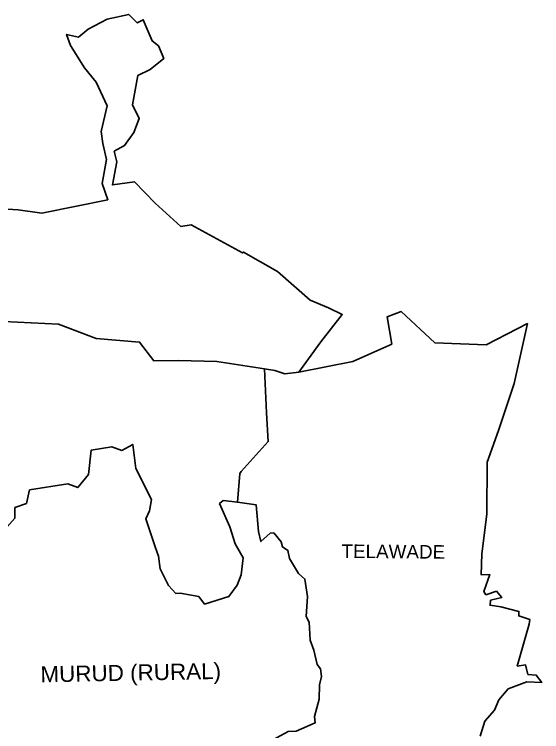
# Model space of a CAD drawing. Header units: metres. Extents: x 0 to 561379, y 0 to 4092696.
# Drawn here: x 283799 to 287372, y 2028395 to 2033251 of the extents above; entities that cross this region are included whole.
import ezdxf

# ---------------------------------------------------------------- set-up
doc = ezdxf.new("R2010")
doc.units = ezdxf.units.M
doc.layers.add('village', color=32, linetype='Continuous')
doc.layers.add('VILLAGE NAME', color=250, linetype='Continuous')
doc.styles.get("Standard").update_dxf_attribs({"font": 'calibri.ttf'})

msp = doc.modelspace()

# ---------------------------------------------------------------- linework, layer by layer
at = {"layer": 'village'}
for points in [[(283715.3, 2031934.9, 0), (283826.1, 2031927.2, 0), (283986.5, 2031905, 0), (284431.7, 2031995.4, 0), (284393.5, 2032105.7, 0), (284423.9, 2032267.1, 0), (284397.9, 2032376.3, 0), (284387.1, 2032456.7, 0), (284429.3, 2032630.5, 0), (284353.7, 2032791.3, 0), (284274.2, 2032889.6, 0), (284179.8, 2033039.1, 0), (284153.1, 2033115.4, 0), (284233.3, 2033096.7, 0), (284299.1, 2033151.6, 0), (284428, 2033218.3, 0), (284574.5, 2033250.8, 0), (284632, 2033192.3, 0), (284673.1, 2033214, 0), (284732.8, 2033071.1, 0), (284775.7, 2033037.5, 0), (284811.1, 2032951.7, 0), (284720.7, 2032878.4, 0), (284636.2, 2032837.6, 0), (284599.9, 2032637.7, 0), (284646.2, 2032545, 0), (284609.6, 2032450.4, 0), (284546.7, 2032362.8, 0), (284476.3, 2032323.8, 0), (284493.8, 2032251.3, 0), (284463.8, 2032096.1, 0), (284612.7, 2032117.5, 0), (284753.2, 2031973.6, 0), (284927.9, 2031813.8, 0), (284996.9, 2031825.1, 0), (285345, 2031635.7, 0), (285351.7, 2031641.7, 0), (285582.5, 2031509.5, 0), (285803.5, 2031315.1, 0), (285928.3, 2031264.3, 0), (286020.6, 2031218.3, 0), (285875.3, 2031033.5, 0), (285727.2, 2030828.8, 0), (285631.4, 2030817.4, 0), (285563.9, 2030840.4, 0), (285494.3, 2030850.2, 0), (285171.5, 2030900.2, 0), (284910.9, 2030907.2, 0), (284744.3, 2030905.5, 0), (284647.7, 2031032.6, 0), (284354.6, 2031056.8, 0), (284099.5, 2031153.6, 0), (283728.9, 2031170.9, 0)], [(285554.5, 2028341.5, 0), (285655.2, 2028395.4, 0), (285709.4, 2028398.2, 0), (285836.9, 2028453.7, 0), (285832.5, 2028496.5, 0), (285864.2, 2028614.6, 0), (285866.6, 2028711.3, 0), (285881.1, 2028769.2, 0), (285872.9, 2028820.4, 0), (285851.2, 2028850.4, 0), (285829.1, 2028947.2, 0), (285803.1, 2029014.8, 0), (285796.8, 2029135.1, 0), (285775.8, 2029174.8, 0), (285786.2, 2029309.1, 0), (285767.7, 2029427.4, 0), (285723.3, 2029465.3, 0), (285664.5, 2029566.1, 0), (285652.9, 2029622, 0), (285617.1, 2029645.3, 0), (285607.1, 2029680.9, 0), (285556.2, 2029741.3, 0), (285533.1, 2029737.7, 0), (285470, 2029681.4, 0), (285454.2, 2029750.8, 0), (285438.3, 2029929.9, 0), (285310.4, 2029948.2, 0), (285327.4, 2030142.4, 0), (285335.2, 2030155.6, 0), (285519.6, 2030358, 0), (285506.7, 2030553.6, 0), (285494.2, 2030850.1, 0), (285563.9, 2030840.5, 0), (285631.4, 2030817.4, 0), (285727.3, 2030828.7, 0), (286092, 2030899.8, 0), (286355.8, 2031018.2, 0), (286324.7, 2031202, 0), (286419.5, 2031238.1, 0), (286648.1, 2031026.2, 0), (286996.1, 2031012.7, 0), (287274.6, 2031156.8, 0), (287185.4, 2030751.5, 0), (287078.5, 2030434.4, 0), (287003, 2030219.5, 0), (286999.9, 2029867.5, 0), (286965.2, 2029598, 0), (286961, 2029457.2, 0), (287019.7, 2029459.1, 0), (286980.5, 2029343.7, 0), (286994.1, 2029321, 0), (287064.9, 2029345, 0), (287101, 2029302.1, 0), (287026, 2029284.5, 0), (287022.7, 2029250.6, 0), (287095.4, 2029239.7, 0), (287217.5, 2029208.2, 0), (287216.1, 2029177.9, 0), (287291.6, 2029153.7, 0), (287287.7, 2029123, 0), (287206.3, 2028839, 0), (287263.1, 2028846.1, 0), (287279, 2028781.9, 0), (287334.6, 2028777.3, 0), (287371.6, 2028726.5, 0), (287270.4, 2028733, 0), (287145.4, 2028684.2, 0), (287080.4, 2028610.2, 0), (287052.2, 2028539.7, 0), (286986.4, 2028464.7, 0), (286955.8, 2028363.9, 0)], [(283728.9, 2031170.9, 0), (284099.5, 2031153.7, 0), (284354.7, 2031056.7, 0), (284647.8, 2031032.5, 0), (284744.3, 2030905.5, 0), (284911, 2030907.2, 0), (285171.6, 2030900.2, 0), (285494.2, 2030850.1, 0), (285506.7, 2030553.6, 0), (285519.6, 2030358, 0), (285335.2, 2030155.6, 0), (285327.4, 2030142.4, 0), (285310.4, 2029948.2, 0), (285215, 2029960.6, 0), (285189.9, 2029939.1, 0), (285260.3, 2029780.9, 0), (285295.3, 2029666.3, 0), (285350.4, 2029572.6, 0), (285336.7, 2029456.4, 0), (285308, 2029385.7, 0), (285252.9, 2029310.8, 0), (285087.8, 2029258.3, 0), (285049, 2029310, 0), (284921.7, 2029331.6, 0), (284893.6, 2029329.2, 0), (284842.7, 2029384.4, 0), (284786.9, 2029496.4, 0), (284777.1, 2029583.5, 0), (284752.6, 2029645.4, 0), (284690.7, 2029836.3, 0), (284715, 2029889.2, 0), (284727.6, 2029965.4, 0), (284622.5, 2030176.7, 0), (284601.6, 2030339.7, 0), (284527.9, 2030297.8, 0), (284459.5, 2030323.9, 0), (284319.7, 2030299.9, 0), (284302.6, 2030136.1, 0), (284229.2, 2030046.6, 0), (284161, 2030071.5, 0), (283903.3, 2030031.3, 0), (283881.6, 2029940.3, 0), (283803.8, 2029912.2, 0), (283803.4, 2029839.4, 0), (283732, 2029760.4, 0)], [(283732, 2029760.4, 0), (283803.4, 2029839.4, 0), (283803.8, 2029912.2, 0), (283881.6, 2029940.3, 0), (283903.3, 2030031.3, 0), (284161, 2030071.5, 0), (284229.2, 2030046.6, 0), (284302.6, 2030136.1, 0), (284319.7, 2030299.9, 0), (284459.5, 2030323.9, 0), (284527.9, 2030297.8, 0), (284601.6, 2030339.7, 0), (284622.5, 2030176.7, 0), (284727.6, 2029965.4, 0), (284715, 2029889.2, 0), (284690.7, 2029836.3, 0), (284752.6, 2029645.4, 0), (284777.1, 2029583.5, 0), (284786.9, 2029496.4, 0), (284842.7, 2029384.4, 0), (284893.6, 2029329.2, 0), (284921.7, 2029331.6, 0), (285049, 2029310, 0), (285087.8, 2029258.3, 0), (285252.9, 2029310.8, 0), (285308, 2029385.7, 0), (285336.7, 2029456.4, 0), (285350.4, 2029572.6, 0), (285295.3, 2029666.3, 0), (285260.3, 2029780.9, 0), (285189.9, 2029939.1, 0), (285215, 2029960.6, 0), (285310.4, 2029948.2, 0), (285438.3, 2029929.9, 0), (285454.2, 2029750.8, 0), (285470, 2029681.4, 0), (285533.1, 2029737.7, 0), (285556.2, 2029741.3, 0), (285607.1, 2029680.9, 0), (285617.1, 2029645.3, 0), (285652.9, 2029622, 0), (285664.5, 2029566.1, 0), (285723.3, 2029465.3, 0), (285767.7, 2029427.4, 0), (285786.2, 2029309.1, 0), (285775.8, 2029174.8, 0), (285796.8, 2029135.1, 0), (285803.1, 2029014.8, 0), (285829.1, 2028947.2, 0), (285851.2, 2028850.4, 0), (285872.9, 2028820.4, 0), (285881.1, 2028769.2, 0), (285866.6, 2028711.3, 0), (285864.2, 2028614.6, 0), (285832.5, 2028496.5, 0), (285836.9, 2028453.7, 0), (285709.4, 2028398.2, 0), (285655.2, 2028395.4, 0), (285554.5, 2028341.5, 0)]]:
    msp.add_polyline3d(points, dxfattribs=at)

# ---------------------------------------------------------------- texts
at = {"layer": 'VILLAGE NAME', "attachment_point": 1}
for s, width, gutter_width, insert, char_height, rotation in [('{\\fArial|b0|i0|c0|p34;TELAWADE}', 1311.451, 457.1, (286015.9, 2029662.6), 91.425, 359.5442), ('{\\fArial|b0|i0|c0|p34;MURUD (RURAL)}', 1688.823, 543.7, (283975.1, 2028836.9), 108.748, 1.1028)]:
    msp.add_mtext_dynamic_manual_height_columns(s, width=width, gutter_width=gutter_width, heights=[0], dxfattribs=dict(at, insert=insert, char_height=char_height, rotation=rotation))

doc.saveas('drawing.dxf')
